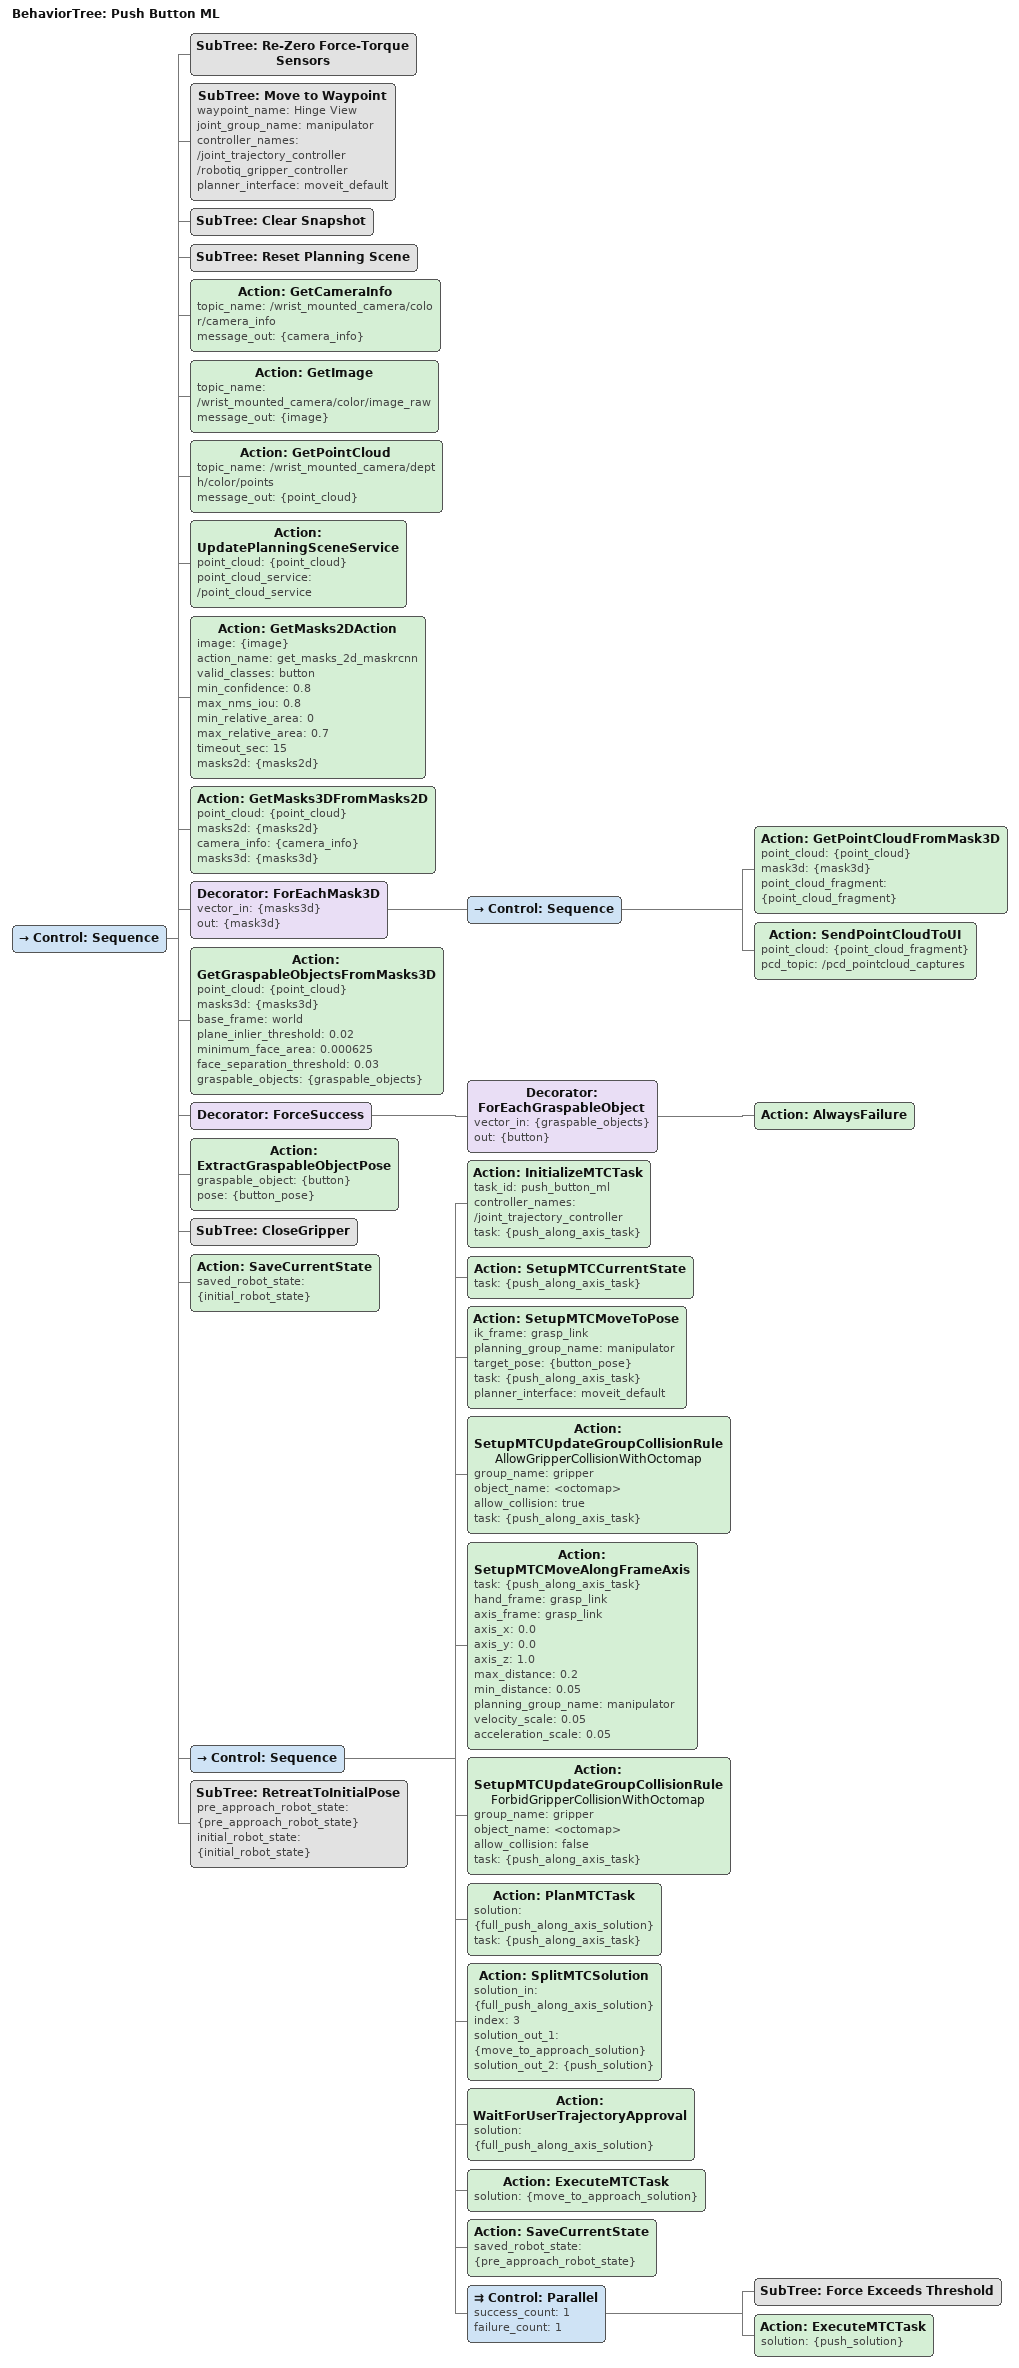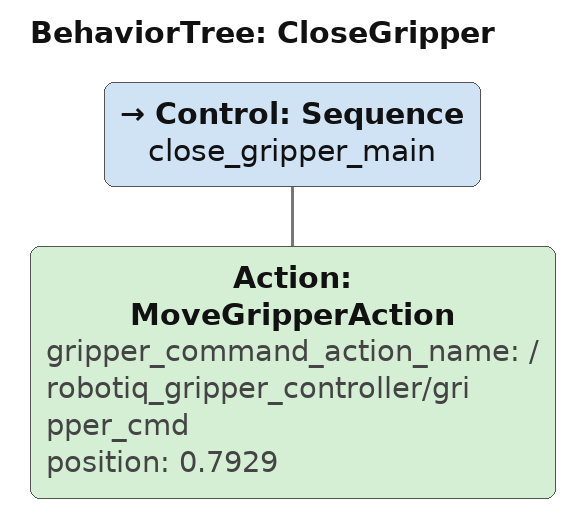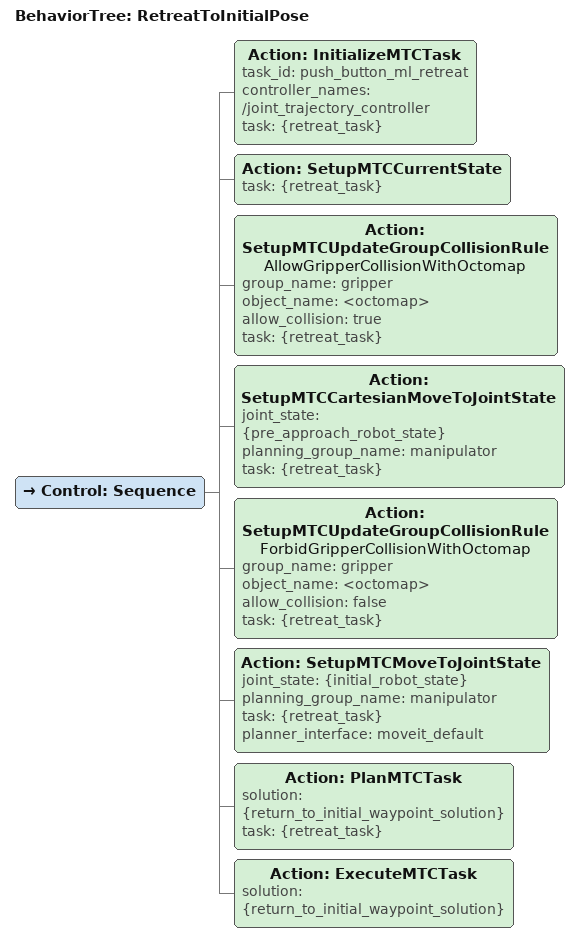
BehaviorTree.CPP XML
<?xml version="1.0" encoding="UTF-8" ?>
<root BTCPP_format="4" main_tree_to_execute="Push Button ML">
  <BehaviorTree
    ID="Push Button ML"
    _description="Move to a waypoint, and then push a button detected by a image segmentation network with the end effector"
  >
    <Control ID="Sequence">
      <SubTree ID="Re-Zero Force-Torque Sensors" />
      <SubTree
        ID="Move to Waypoint"
        waypoint_name="Hinge View"
        joint_group_name="manipulator"
        controller_names="/joint_trajectory_controller /robotiq_gripper_controller"
        planner_interface="moveit_default"
      />
      <SubTree ID="Clear Snapshot" />
      <SubTree ID="Reset Planning Scene" />
      <Action
        ID="GetCameraInfo"
        topic_name="/wrist_mounted_camera/color/camera_info"
        message_out="{camera_info}"
      />
      <Action
        ID="GetImage"
        topic_name="/wrist_mounted_camera/color/image_raw"
        message_out="{image}"
      />
      <Action
        ID="GetPointCloud"
        topic_name="/wrist_mounted_camera/depth/color/points"
        message_out="{point_cloud}"
      />
      <Action
        ID="UpdatePlanningSceneService"
        point_cloud="{point_cloud}"
        point_cloud_service="/point_cloud_service"
      />
      <Action
        ID="GetMasks2DAction"
        image="{image}"
        action_name="get_masks_2d_maskrcnn"
        valid_classes="button"
        min_confidence="0.8"
        max_nms_iou="0.8"
        min_relative_area="0"
        max_relative_area="0.7"
        timeout_sec="15"
        masks2d="{masks2d}"
      />
      <Action
        ID="GetMasks3DFromMasks2D"
        point_cloud="{point_cloud}"
        masks2d="{masks2d}"
        camera_info="{camera_info}"
        masks3d="{masks3d}"
      />
      <Decorator ID="ForEachMask3D" vector_in="{masks3d}" out="{mask3d}">
        <Control ID="Sequence">
          <Action
            ID="GetPointCloudFromMask3D"
            point_cloud="{point_cloud}"
            mask3d="{mask3d}"
            point_cloud_fragment="{point_cloud_fragment}"
          />
          <Action
            ID="SendPointCloudToUI"
            point_cloud="{point_cloud_fragment}"
            pcd_topic="/pcd_pointcloud_captures"
          />
        </Control>
      </Decorator>
      <Action
        ID="GetGraspableObjectsFromMasks3D"
        point_cloud="{point_cloud}"
        masks3d="{masks3d}"
        base_frame="world"
        plane_inlier_threshold="0.02"
        minimum_face_area="0.000625"
        face_separation_threshold="0.03"
        graspable_objects="{graspable_objects}"
      />
      <Decorator ID="ForceSuccess">
        <Decorator
          ID="ForEachGraspableObject"
          vector_in="{graspable_objects}"
          out="{button}"
        >
          <Action ID="AlwaysFailure" />
        </Decorator>
      </Decorator>
      <Action
        ID="ExtractGraspableObjectPose"
        graspable_object="{button}"
        pose="{button_pose}"
      />
      <SubTree ID="CloseGripper" />
      <Action ID="SaveCurrentState" saved_robot_state="{initial_robot_state}" />
      <Control ID="Sequence">
        <Action
          ID="InitializeMTCTask"
          task_id="push_button_ml"
          controller_names="/joint_trajectory_controller"
          task="{push_along_axis_task}"
        />
        <Action ID="SetupMTCCurrentState" task="{push_along_axis_task}" />
        <Action
          ID="SetupMTCMoveToPose"
          ik_frame="grasp_link"
          planning_group_name="manipulator"
          target_pose="{button_pose}"
          task="{push_along_axis_task}"
          planner_interface="moveit_default"
        />
        <Action
          ID="SetupMTCUpdateGroupCollisionRule"
          name="AllowGripperCollisionWithOctomap"
          group_name="gripper"
          object_name="&lt;octomap&gt;"
          allow_collision="true"
          task="{push_along_axis_task}"
        />
        <Action
          ID="SetupMTCMoveAlongFrameAxis"
          task="{push_along_axis_task}"
          hand_frame="grasp_link"
          axis_frame="grasp_link"
          axis_x="0.0"
          axis_y="0.0"
          axis_z="1.0"
          max_distance="0.2"
          min_distance="0.05"
          planning_group_name="manipulator"
          velocity_scale="0.05"
          acceleration_scale="0.05"
        />
        <Action
          ID="SetupMTCUpdateGroupCollisionRule"
          name="ForbidGripperCollisionWithOctomap"
          group_name="gripper"
          object_name="&lt;octomap&gt;"
          allow_collision="false"
          task="{push_along_axis_task}"
        />
        <Action
          ID="PlanMTCTask"
          solution="{full_push_along_axis_solution}"
          task="{push_along_axis_task}"
        />
        <Action
          ID="SplitMTCSolution"
          solution_in="{full_push_along_axis_solution}"
          index="3"
          solution_out_1="{move_to_approach_solution}"
          solution_out_2="{push_solution}"
        />
        <Action
          ID="WaitForUserTrajectoryApproval"
          solution="{full_push_along_axis_solution}"
        />
        <Action ID="ExecuteMTCTask" solution="{move_to_approach_solution}" />
        <Action
          ID="SaveCurrentState"
          saved_robot_state="{pre_approach_robot_state}"
        />
        <Control ID="Parallel" success_count="1" failure_count="1">
          <SubTree ID="Force Exceeds Threshold" />
          <Action ID="ExecuteMTCTask" solution="{push_solution}" />
        </Control>
      </Control>
      <SubTree
        ID="RetreatToInitialPose"
        pre_approach_robot_state="{pre_approach_robot_state}"
        initial_robot_state="{initial_robot_state}"
      />
    </Control>
  </BehaviorTree>
  <BehaviorTree ID="CloseGripper">
    <Control ID="Sequence" name="close_gripper_main">
      <Action
        ID="MoveGripperAction"
        gripper_command_action_name="/robotiq_gripper_controller/gripper_cmd"
        position="0.7929"
      />
    </Control>
  </BehaviorTree>
  <BehaviorTree ID="RetreatToInitialPose">
    <Control ID="Sequence">
      <Action
        ID="InitializeMTCTask"
        task_id="push_button_ml_retreat"
        controller_names="/joint_trajectory_controller"
        task="{retreat_task}"
      />
      <Action ID="SetupMTCCurrentState" task="{retreat_task}" />
      <Action
        ID="SetupMTCUpdateGroupCollisionRule"
        name="AllowGripperCollisionWithOctomap"
        group_name="gripper"
        object_name="&lt;octomap&gt;"
        allow_collision="true"
        task="{retreat_task}"
      />
      <Action
        ID="SetupMTCCartesianMoveToJointState"
        joint_state="{pre_approach_robot_state}"
        planning_group_name="manipulator"
        task="{retreat_task}"
      />
      <Action
        ID="SetupMTCUpdateGroupCollisionRule"
        name="ForbidGripperCollisionWithOctomap"
        group_name="gripper"
        object_name="&lt;octomap&gt;"
        allow_collision="false"
        task="{retreat_task}"
      />
      <Action
        ID="SetupMTCMoveToJointState"
        joint_state="{initial_robot_state}"
        planning_group_name="manipulator"
        task="{retreat_task}"
        planner_interface="moveit_default"
      />
      <Action
        ID="PlanMTCTask"
        solution="{return_to_initial_waypoint_solution}"
        task="{retreat_task}"
      />
      <Action
        ID="ExecuteMTCTask"
        solution="{return_to_initial_waypoint_solution}"
      />
    </Control>
  </BehaviorTree>
</root>
